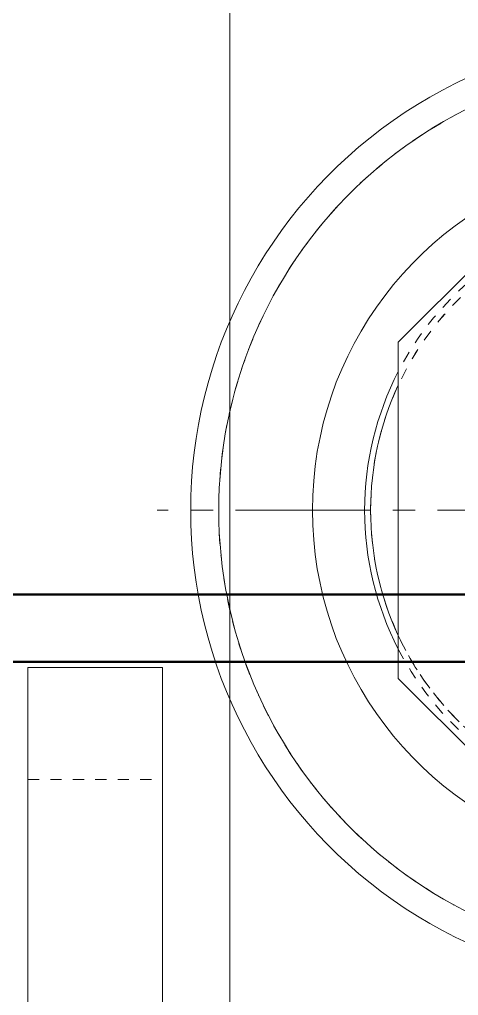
# Model space of a CAD drawing. Header units: millimetres. Extents: x -50460 to 50460, y -35640 to 35640.
# Drawn here: x -35103.5 to -35064.4, y 25801.2 to 25888.2 of the extents above; entities that cross this region are included whole.
import ezdxf

# ---------------------------------------------------------------- set-up
doc = ezdxf.new("R2010")
doc.units = ezdxf.units.MM
doc.linetypes.add('点画线', pattern=[18, 12, -2, 2, -2])
doc.linetypes.add('虚线', pattern=[2, 1, -1])
for name, color, linetype, lineweight in [('ACADSichtbare Kanten(DIN_Schmid)', 7, 'Continuous', 50), ('EB0', 7, 'Continuous', 15), ('中心线层', 1, '点画线', 18), ('尺寸线层', 4, 'Continuous', 18), ('粗实线层', 7, 'Continuous', 15), ('粗实线层_1', 7, 'Continuous', 15), ('细实线层', 3, 'Continuous', 18), ('虚线层', 100, '虚线', 18)]:
    doc.layers.add(name, color=color, linetype=linetype, lineweight=lineweight)

# ---------------------------------------------------------------- blocks, each defined once
blk = doc.blocks.new('*X975')
at = {"layer": '中心线层'}
for p, q in [((-51, -24.5), (-51, -55.5)), ((-35.5, -40), (-66.5, -40))]:
    blk.add_line(p, q, dxfattribs=at)
at = {"layer": '粗实线层'}
for p, q in [((-50, 0), (-75, -25)), ((0, 0), (-50, 0)), ((0, -80), (0, 0)), ((-75, -25), (-75, -55)), ((-75, -55), (-50, -80)), ((-50, -80), (0, -80))]:
    blk.add_line(p, q, dxfattribs=at)
blk.add_circle((-51, -40), 12.5, dxfattribs=at)
blk = doc.blocks.new('*X973')
at = {"layer": '粗实线层_1'}
blk.add_blockref('*X975', (-15, 97.5), dxfattribs=at)
blk = doc.blocks.new('*X976')
at = {"layer": '中心线层'}
blk.add_line((3, 42.5), (-88, 42.5), dxfattribs=at)
at = {"layer": '粗实线层'}
for radius, start, end in [(42.5, 70.25008, 180), (40, 88.58494, 180), (31.65, 105.61198, 180), (27, 152.73396, 180), (26.47, 155.05248, 180), (42.5, 180, 289.74992), (40, 180, 271.41506), (31.65, 180, 254.38802), (27, 180, 207.26604), (26.47, 180, 204.94752)]:
    blk.add_arc((-42.5, 42.5), radius, start, end, dxfattribs=at)
at = {"layer": '虚线层', "linetype": '虚线', "lineweight": 18}
for radius, start, end in [(40, 359.99998, 180), (26.47, 359.99998, 180), (27, 359.99998, 152.73396), (26.47, 359.99998, 155.05248), (40, 180, 359.99998), (26.47, 180, 0.00002), (26.47, 204.94752, 0.00002), (27, 207.26604, 359.99998)]:
    blk.add_arc((-42.5, 42.5), radius, start, end, dxfattribs=at)
blk = doc.blocks.new('*X972')
at = {"layer": '粗实线层_1'}
for name, p in [('*X973', (15, -57.5)), ('*X976', (-8.5, -42.5))]:
    blk.add_blockref(name, p, dxfattribs=at)
blk = doc.blocks.new('*X981')
at = {"layer": '粗实线层'}
for p, q in [((0, 0), (12, 0)), ((0, -10), (0, 0)), ((12, 0), (12, -10)), ((0, -177), (0, -10)), ((12, -10), (12, -177))]:
    blk.add_line(p, q, dxfattribs=at)
at = {"layer": '虚线层'}
blk.add_line((0, -10), (12, -10), dxfattribs=at)
blk = doc.blocks.new('*X983')
at = {"layer": 'ACADSichtbare Kanten(DIN_Schmid)', "linetype": 'Continuous', "lineweight": 50}
for p, q in [((-127.218, 29.411), (-297.218, 29.411)), ((-127.218, 23.411), (-297.218, 23.411))]:
    blk.add_line(p, q, dxfattribs=at)
blk = doc.blocks.new('*X979')
at = {"layer": '粗实线层_1'}
for name, p in [('*X983', (306.218, -62.411)), ('*X981', (101, -39.5))]:
    blk.add_blockref(name, p, dxfattribs=at)
blk = doc.blocks.new('*X947')
at = {"layer": 'EB0'}
blk.add_blockref('*X972', (-775, 212.5), dxfattribs=at)
at = {"layer": '粗实线层_1'}
blk.add_blockref('*X979', (-984, 238), dxfattribs=at)
blk = doc.blocks.new('*X805')
at = {"layer": 'EB0'}
blk.add_line((-2380, 6477.5), (-2380, 407.4), dxfattribs=at)
at = {"layer": '细实线层'}
blk.add_blockref('*X947', (-1515, 4855), dxfattribs=at)

msp = doc.modelspace()

# ---------------------------------------------------------------- block references
at = {"layer": '尺寸线层'}
msp.add_blockref('*X805', (-32704.742, 20776.945), dxfattribs=at)

doc.saveas('drawing.dxf')
